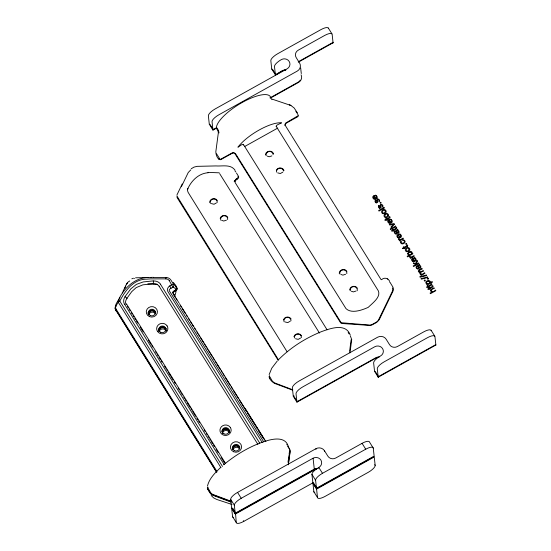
<?xml version="1.0" encoding="UTF-8"?>
<svg xmlns="http://www.w3.org/2000/svg" width="551" height="551" viewBox="0 0 551 551"><rect width="100%" height="100%" fill="white"/><g stroke="black" fill="none" stroke-linecap="round" stroke-linejoin="round"><path stroke-width="0.83" d="M169.302 280.659A4.064 3.809 -6.3 0 0 165.899 278.902L166.03 277.511A6.157 5.868 -29.4 0 1 170.989 280.17L173.524 284.288A35.202 11.192 -31.9 0 1 176.678 289.358M351.118 339.767L349.61 351.304M377.394 200.027C377.511 199.049 378.868 199.717 378.902 200.44C378.262 203.064 380.707 200.936 379.005 199.414C375.472 197.01 377.683 202.279 376.429 202.327A1.412 1.329 -6.3 0 1 375.878 201.783A0.971 0.916 -6.3 0 1 375.961 200.598M269.708 376.608L272.194 380.899L274.095 382.711L292.815 389.798M297.843 115.875L285.535 123.155L284.653 125.414M288.001 462.268L288.311 460.009M288.462 458.88L288.924 455.498M289.082 454.368L289.392 452.109A5.6 5.248 -6.3 0 0 289.433 451.462M288.283 464.376L289.984 451.958A6.219 5.827 -6.5 0 0 289.192 448.28L287.829 446.083M288.331 464.817L290.033 452.392A6.219 5.827 -6.1 0 0 289.585 449.354M349.968 352.895L351.717 339.519L350.271 335.821M209.594 202.327C209.773 198.518 215.462 197.258 217.349 200.516M234.203 181.555L234.471 180.59M265.472 154.838C265.658 150.657 272.235 149.762 273.565 153.715M339.196 273.2C339.375 269.391 345.064 268.13 346.951 271.381M349.637 289.964C349.823 286.155 355.505 284.901 357.392 288.152M269.15 374.59L271.753 368.213L277.243 361.029M232.694 508.056L235.518 513.05L236.248 522.52A8.334 2.652 -31.9 0 0 243.769 521.391L313.381 482.58M207.465 486.065C209.263 478.406 215.269 472.662 220.724 467.365M208.023 488.09L210.51 492.38A5.6 5.248 -6.3 0 0 213.23 494.571L231.131 501.279M176.974 194.875L182.209 183.972M408.429 253.322L408.89 254.583L410.571 254.438A2.521 2.362 -6.3 0 0 411.487 253.722A1.205 1.13 -6.3 0 0 410.571 252.062M177.002 195.791L177.091 197.575L278.296 360.492M404.365 241.992C403.876 243.39 401.08 243.769 401.176 242.034C401.954 239.837 399.399 242.082 400.963 243.26C402.003 244.52 403.979 243.783 404.806 242.66C406.459 241.035 402.375 238.48 402.726 240.642A1.26 1.178 -6.3 0 1 404.455 242.02M220.166 218.341C221.034 215.021 226.055 214.339 227.797 217.28M283.441 319.931C284.309 316.611 289.33 315.93 291.073 318.871M293.89 336.702C294.751 333.376 299.778 332.694 301.514 335.642M218.995 132.936C219.016 131.834 217.197 126.599 216.391 128.211L212.961 130.119L209.297 124.237L208.368 115.786A8.334 2.652 -31.9 0 1 215.255 108.884L287.105 68.813A5.73 5.372 -6.3 0 0 289.192 61.443A5.73 5.372 -6.3 0 0 281.361 59.591A8.334 2.652 -31.9 0 0 274.481 66.499L275.41 74.943L282.615 70.927A5.73 5.372 -6.3 0 1 285.797 70.163M275.466 74.812L282.326 70.638L284.571 69.874A6.35 5.951 -6.3 0 1 285.866 69.798M275.576 74.55L275.438 74.874L271.753 69.075L270.823 60.624A8.334 2.652 -31.9 0 1 277.711 53.722L320.964 29.609A8.334 2.652 -31.9 0 1 328.486 28.48M379.315 356.952A6.35 5.951 -6.3 0 0 375.727 357.799L297.203 401.576L296.948 402.161L293.284 396.279L292.354 387.828A8.334 2.652 -31.9 0 1 299.241 380.927L377.628 337.219A6.254 5.861 -6.3 0 1 386.161 339.237L389.564 344.706A5.73 5.372 -6.3 0 0 397.388 346.551L423.76 331.854A8.334 2.652 -31.9 0 1 431.281 330.724M378.241 377.125L378.434 376.67M115.627 306.631L115.937 305.984M118.417 300.846L118.727 300.205M119.037 299.558L119.347 298.917M119.657 298.277L119.966 297.636M181.341 186.796L188.249 172.511L190.839 169.825M122.239 292.925L122.632 292.12M123.025 291.307L126.565 283.985A6.302 5.896 -6.3 0 1 128.782 281.602M124.643 288.504L125.828 286.072M234.499 181.458L235.201 180.287L237.488 178.634L234.499 181.458L235.201 180.287L235.077 182.464L327.08 329.794M276.333 170.128C277.807 167.063 282.877 167.222 284.013 170.486M389.213 217.48L386.595 218.974L386.217 218.368L385.693 218.657L386.072 219.264L384.715 220.021L385.486 220.407L386.451 219.87L386.733 220.324L387.257 220.035L386.974 219.58L389.226 218.32A4.394 4.119 -6.3 0 0 389.901 217.893C390.804 216.874 388.724 215.847 389.288 217.232M395.969 228.328L393.352 229.822L392.973 229.216L392.457 229.505L392.829 230.111L391.472 230.869L392.25 231.255L393.207 230.717L393.49 231.172L394.013 230.883L393.731 230.428L395.983 229.175A4.394 4.119 -6.3 0 0 396.658 228.741C397.54 227.673 395.425 226.709 396.045 228.08M406.838 245.787L404.227 247.275L403.849 246.669L403.325 246.965L403.704 247.571L402.347 248.322L403.118 248.708L404.083 248.177L404.365 248.632L404.882 248.336L404.599 247.881L406.852 246.628A4.394 4.119 -6.3 0 0 407.533 246.201M430.999 284.578L428.389 286.065L428.01 285.459L427.486 285.755L427.865 286.362L426.508 287.112L427.28 287.498L428.244 286.968L428.526 287.422L429.05 287.126L428.761 286.672L431.013 285.418A4.394 4.119 -6.3 0 0 431.695 284.991C432.59 284.02 430.558 282.959 431.082 284.33M432.184 286.541L429.594 288.008L429.215 287.402L428.699 287.691L429.071 288.297L427.714 289.055L428.492 289.44L429.449 288.903L429.732 289.358L430.255 289.068L429.973 288.614L432.225 287.36A4.394 4.119 -6.3 0 0 432.9 286.926C433.789 285.9 431.736 284.867 432.287 286.272M216.488 202.871L214.05 204.235L211.322 203.588M282.808 172.153L280.369 173.51L277.642 172.869M290.212 321.233L287.767 322.597L285.046 321.949M300.653 338.004L298.215 339.361L295.488 338.72M216.419 472.014L115.455 309.504L115.972 308.98A1.446 1.35 -6.3 0 1 115.779 308.36M174.949 284.75L176.706 287.574L176.189 288.097A1.453 1.357 -6.3 0 1 175.659 289.971L175.996 290.694L174.199 291.699A2.073 1.942 -7.4 0 0 173.166 293.38M407.526 246.187C408.47 245.209 406.328 244.203 406.92 245.539M269.625 375.582C267.696 377.965 272.366 382.284 274.653 383.42L292.553 390.122M223.685 464.762C236.441 454.251 250.974 445.552 266.856 440.738C273.902 438.679 285.074 436.716 288.118 445.821M191.259 168.723L194.069 167.098L197.093 166.347L215.909 165.927C222.267 166.43 230.683 163.957 235.015 170.156M271.87 155.885L269.205 156.773L267.201 156.098M226.44 220.145L223.768 221.034L221.764 220.359M345.594 274.246L342.922 275.135L340.924 274.46M356.042 291.018L353.37 291.906L351.366 291.231M235.504 180.012L237.963 178.552A2.108 1.977 -7.2 0 0 238.597 177.594A2.108 1.977 -7.1 0 0 238.562 176.444L236.469 173.014M373.95 195.605C371.085 196.748 373.812 200.798 376.092 198.939C379.336 198.085 375.279 193.311 374.997 195.846M388.923 219.635C386.051 220.786 388.779 224.829 391.058 222.976C394.309 222.115 390.246 217.342 389.963 219.877M398.097 234.361C395.301 235.449 397.815 239.465 400.116 237.77C403.504 237.02 399.509 232.033 399.138 234.609M412.837 258.033C409.965 259.177 412.692 263.226 414.979 261.374C418.223 260.513 414.18 255.74 413.884 258.274M174.336 295.997A33.122 10.531 -31.9 0 0 172.959 287.174A2.087 1.901 -73 0 0 173.524 284.288A2.087 0.661 -31.9 0 0 171.829 284.777C169.198 285.563 166.14 288.655 167.862 291.52L262.173 442.481M235.546 179.502L238.018 177.67A1.467 1.371 -6.3 0 0 237.874 176.616M263.688 441.833L169.46 291.018A1.522 1.267 25.8 0 1 169.253 290.281A2.059 1.687 32.1 0 1 169.343 289.867A3.244 2.679 22.5 0 1 169.853 289.061A4.133 3.361 18.8 0 1 170.989 288.318L172.945 287.105L169.274 280.673M176.699 287.581A2.073 1.942 -7.2 0 1 175.948 290.253L174.15 291.265A2.073 1.942 -5.2 0 0 173.4 293.945L179.041 302.988M216.633 127.625L213.216 129.533L212.961 130.119L212.032 121.675A8.334 2.652 -31.9 0 1 218.919 114.766L297.306 71.065A6.254 5.861 -6.3 0 0 299.572 63.021L296.169 57.552A5.73 5.372 -6.3 0 1 298.249 50.182L324.622 35.478A8.334 2.652 -31.9 0 1 332.143 34.348L333.073 42.792L299.503 61.512A5.73 5.372 -6.3 0 0 298.649 62.091M269.962 97.892L298.263 82.113A4.973 4.656 -6.3 0 0 300.205 80.157M232.24 153.261L220.634 159.728C217.445 159.935 215.827 154.555 215.82 151.766L218.348 132.743L217.941 130.876L216.378 128.211A31.476 10.008 -31.9 0 1 242.406 102.355A31.476 10.008 -31.9 0 1 270.789 97.871L298.552 82.395A6.254 5.861 -6.3 0 0 301.087 74.819M286.265 123.135L297.871 116.667L298.435 115.572L297.685 114.188M244.424 146.656L277.78 128.059M129.154 281.306L129.767 280.962M419.249 269.845L421.914 268.358L422.293 268.964C421.074 269.377 417.665 270.906 420.034 272.001M421.012 271.76L423.258 270.507L423.629 271.113C417.768 272.194 421.687 276.299 424.594 272.662L424.973 273.268L421.067 275.445L420.73 274.901L421.308 274.577M294.048 395.852L293.284 396.279L294.165 396.692L297.203 401.576M378.461 376.602L435.042 345.05L435.869 345.036L434.939 336.592A8.334 2.652 -31.9 0 0 427.418 337.722L384.164 361.835A8.334 2.652 -31.9 0 0 377.277 368.743L378.213 377.194L435.869 345.036L435.504 344.451M235.263 513.642L231.599 507.753L230.669 499.309A8.334 2.652 -31.9 0 1 237.557 492.401L315.943 448.7A6.254 5.861 -6.3 0 1 324.477 450.718L327.879 456.18A5.73 5.372 -6.3 0 0 335.711 458.033L362.076 443.328A8.334 2.652 -31.9 0 1 369.597 442.198L373.254 448.073L374.184 456.517L316.529 488.668L312.872 482.8L311.935 474.356A8.334 2.652 -31.9 0 1 318.822 467.448A5.73 5.372 -6.3 0 0 320.902 460.078A5.73 5.372 -6.3 0 0 313.078 458.225L241.221 498.29A8.334 2.652 -31.9 0 0 234.333 505.191L235.263 513.642L314.332 469.562A5.73 5.372 -6.3 0 1 316.928 468.805M235.518 513.05L314.042 469.273A6.371 5.971 -6.3 0 1 318.251 468.488M316.405 469.3A5.73 5.372 -6.3 0 0 314.38 469.996L235.311 514.076L231.647 508.187L232.584 516.638L236.248 522.52M316.529 488.668L315.592 480.224A8.334 2.652 -31.9 0 1 322.48 473.316L365.733 449.203A8.334 2.652 -31.9 0 1 373.254 448.073M316.777 488.083L373.358 456.531M316.577 489.102L374.232 456.951L375.169 465.395A8.334 2.652 -31.9 0 1 368.282 472.303L325.028 496.423A8.334 2.652 -31.9 0 1 317.507 497.553L313.85 491.678L312.92 483.234L316.577 489.102L317.507 497.553M417.321 266.519L417.41 266.47A8.113 7.604 -6.3 0 1 418.305 267.462L418.512 267.683A3.974 3.726 -6.3 0 0 418.739 267.924C420.847 269.763 422.052 265.596 419.373 265.327A1.446 1.357 -6.3 0 0 419.772 264.907L419.387 264.301M374.074 195.536L375.844 198.264A1.488 1.391 -6.3 0 0 374.962 195.674M389.04 219.567L390.811 222.294M398.201 234.306L399.985 237.026A1.488 1.391 -6.3 0 0 399.103 234.437M412.947 257.971L414.731 260.692A1.488 1.391 -6.3 0 0 413.849 258.102M381.464 279.736C383.937 277.38 387.663 277.745 389.419 280.783M131.854 278.813L133.507 278.214M208.374 172.718C198.725 173.228 191.142 180.859 187.547 189.303L187.801 188.366L187.526 190.612L188.118 192.361L287.092 351.758M176.113 286.988L176.754 288.015L176.031 287.842M397.133 230.876C399.503 230.938 398.187 234.161 397.078 232.171A6.791 6.364 -6.3 0 0 396.197 231.255L396.424 231.138A1.832 1.722 -6.3 0 1 397.126 230.862M151.112 277.511C135.849 276.292 123.968 287.65 118.107 300.743A28.053 8.919 -31.9 0 0 115.428 307.995M153.447 277.428L166.051 277.518M135.58 277.807L148.556 277.539M332.522 42.806L332.983 42.799M270.238 97.885L270.789 97.871L271.918 99.683M207.92 172.38L219.25 172.821M147.833 283.875L156.821 284.22A6.13 5.744 -6.3 0 1 157.193 284.261M165.899 278.868L150.595 278.889A75.508 70.769 -6.3 0 0 147.172 279.13C133.783 278.847 125.297 290.405 119.801 301.101A2.087 0.661 -31.8 0 0 118.286 302.32A28.934 9.202 -31.9 0 0 117.032 311.721M420.041 272.428L419.697 272.387A1.598 1.495 -6.3 0 1 418.636 271.698M276.499 126.503L276.299 126.454A2.08 0.661 -31.9 0 1 277.477 124.801L281.595 122.859A29.169 9.277 -31.9 0 0 237.922 147.213L241.552 144.803A2.087 0.661 -32 0 1 243.177 144.3A2.087 0.661 -32 0 1 243.191 145.071M272.332 99.194L290.914 105.468L294.206 108.03L297.636 113.292M232.04 504.482L216.743 499.454L213.609 497.87L211.185 495.494M379.611 208.368L381.085 207.858L380.899 206.012A4.277 4.009 -6.3 0 1 380.769 205.454C380.913 204.455 382.277 205.172 382.298 205.916C381.609 208.533 384.123 206.274 382.387 204.841C378.833 202.424 381.106 207.934 379.777 207.741A1.412 1.329 -6.3 0 1 379.26 207.21A0.971 0.916 -6.3 0 1 379.336 206.026M376.168 202.92L377.704 202.431L377.525 200.585A4.277 4.009 -6.3 0 1 377.387 200.034M289.289 104.766L290.046 105.096M290.15 105.138L290.914 105.468M271.753 69.075L272.635 69.495L275.658 74.357M209.297 124.237L210.179 124.65L212.838 128.92M378.613 357.33A5.73 5.372 -6.3 0 0 376.016 358.081L296.948 402.161L296.018 393.717A8.334 2.652 -31.9 0 1 302.905 386.809L374.763 346.744A5.73 5.372 -6.3 0 1 382.587 348.597A5.73 5.372 -6.3 0 1 380.507 355.974A8.334 2.652 -31.9 0 0 373.619 362.875L374.556 371.319L375.431 371.739L378.082 375.996M387.422 278.896L387.766 279.088M175.948 290.26L175.659 289.971L173.861 290.983A2.693 2.521 -6.3 0 0 172.532 292.912M219.642 173.62L319.47 333.052M348.142 332.577L349.058 333.872M375.541 200.103L376.016 200.654M378.923 205.53L379.398 206.081M218.437 158.371L219.367 159.652M235.835 171.988L235.415 171.402A6.275 5.882 -6.5 0 0 234.926 170.872M332.708 42.207L333.073 42.792L332.246 42.813L299.214 61.23A6.35 5.951 -6.3 0 0 298.201 61.926M397.643 229.388L398.022 229.994A1.446 1.357 -6.3 0 1 397.622 230.414C400.446 230.931 398.766 234.926 397.016 233.032A3.974 3.726 -6.3 0 1 396.768 232.77L396.575 232.536A8.113 7.604 -6.3 0 0 395.673 231.544M373.95 196.418L375.272 198.539A1.35 1.267 -6.3 0 1 373.392 197.058A1.488 1.398 -6.3 0 1 373.964 196.438M388.916 220.455L390.239 222.576A1.35 1.267 -6.3 0 1 388.359 221.089A1.488 1.398 -6.3 0 1 388.93 220.469M295.859 111.261L297.079 113.21M431.102 330.263L434.78 336.158M389.95 282.215L392.842 286.954A6.275 5.882 -6.5 0 1 393.345 289.013A6.275 5.882 -6.6 0 1 393.049 291.052L379.24 319.711L376.65 322.425L371.835 325.021L369.941 325.441L341.999 323.492L340.683 322.914L235.084 153.922L233.844 153.04A2.108 1.977 -7.3 0 0 232.618 153.095M243.384 144.396L346.021 308.67C351.8 314.104 362.482 309.882 368.199 307.375C372.903 302.795 380.941 297.079 378.344 290.866L276.182 126.324M374.556 371.319L378.213 377.194M350.222 334.918C345.649 322.776 330.38 328.458 321.639 331.571C305.605 338.018 290.632 347.474 278.434 359.762L177.463 196.879M362.076 443.328L365.733 449.203M374.708 464.665L375.169 465.395M318.822 467.448L322.48 473.316M311.935 474.356L315.592 480.224M313.746 483.22L316.343 487.387M286.761 444.375L287.064 444.864M287.877 446.517L288.331 447.254M288.483 447.495L289.241 448.714M174.467 283.985L174.784 284.495M174.357 284.164L174.674 284.681M174.998 285.191L175.314 285.707M175.473 285.962L175.955 286.734M245.119 408.346L265.906 441.647M179.474 303.684L191.211 322.473M191.645 323.168L197.292 332.212M197.726 332.907L222.06 371.87M222.494 372.566L264.638 440.056M173.875 295.081L175.184 297.168M176.051 298.559L176.919 299.951M180.397 305.523L181.265 306.914M182.133 308.305L185.177 313.175M186.479 315.262L187.347 316.653M188.649 318.74L189.516 320.131M190.391 321.522L191.693 323.609M192.127 324.305L193.429 326.392M194.73 328.479L195.605 329.87M196.907 331.957L197.775 333.348M198.642 334.739L199.51 336.131M200.385 337.522L203.856 343.087M204.724 344.485L206.033 346.572M206.9 347.963L207.768 349.355M208.636 350.746L209.938 352.833M210.372 353.528L212.114 356.311M212.982 357.702L214.284 359.789M215.152 361.18L216.026 362.572M216.894 363.963L220.366 369.528M221.24 370.919L222.108 372.311M222.976 373.702L224.278 375.789M225.145 377.18L230.359 385.535M231.234 386.926L232.536 389.013M233.404 390.404L238.617 398.752M239.485 400.143L246.435 411.273M247.743 413.36L249.045 415.447M249.913 416.838L255.127 425.186M255.995 426.577L257.303 428.671M258.605 430.758L263.385 438.41M160.465 284.254L259.686 443.052M159.081 286.21L257.868 444.326M237.557 492.401L241.221 498.29M230.669 499.309L234.333 505.191M243.315 520.654L243.769 521.391M328.327 28.046L331.964 33.893M291.562 135.567L285.508 125.814L285.287 124.354A2.108 1.977 -5.5 0 1 285.928 123.369M291.94 136.18L333.982 203.842M334.361 204.455L352.158 233.101M352.537 233.714L380.941 279.433M126.434 303.842L225.497 463.377M127.515 306.583L128.362 307.954M129.216 309.325L130.07 310.695M131.345 312.748L132.199 314.118M133.046 315.496L133.9 316.866M134.754 318.237L135.601 319.608M136.455 320.978L137.729 323.031M140.285 327.149L143.267 331.943M148.377 340.174L150.926 344.285M151.78 345.656L152.634 347.027M155.609 351.827L156.463 353.198M157.317 354.568L158.165 355.939M159.019 357.31L160.293 359.369M161.147 360.74L161.994 362.11M164.549 366.222L165.83 368.282M166.677 369.652L167.532 371.023M168.386 372.393L170.514 375.823M170.934 376.505L173.062 379.935M174.343 381.988L175.197 383.365M178.173 388.159L179.027 389.529M179.874 390.9L180.728 392.271M181.582 393.648L182.429 395.019M183.71 397.071L184.557 398.442M185.411 399.812L186.266 401.183M187.113 402.561L190.095 407.354M190.942 408.725L191.796 410.096M192.65 411.466L195.626 416.267M196.907 418.326L197.754 419.697M198.608 421.067L199.462 422.438M204.145 429.98L204.993 431.35M206.274 433.41L207.121 434.78M207.975 436.151L208.822 437.522M209.676 438.892L210.53 440.263M211.377 441.633L212.658 443.693M213.506 445.063L214.36 446.434M216.061 449.175L218.189 452.605M221.171 457.399L222.025 458.769M222.446 459.458L224.574 462.881M124.602 304.248L224.216 464.672M222.473 466.442L119.801 301.101A2.087 0.599 29.7 0 0 118.107 300.743A2.087 1.536 36.6 0 0 118.286 302.32L220.992 467.737M216.936 471.498L115.972 308.98L115.407 309.056L216.805 472.276M169.846 285.893L170.968 288.29M269.088 376.677L269.811 378.055M314.38 469.996L313.078 458.225M418.361 268.427C418.719 270.617 414.731 267.572 416.418 266.243A3.499 3.278 -6.3 0 1 416.804 265.995L418.602 264.969A2.858 2.679 -6.3 0 0 419.428 264.328M396.617 233.514C396.954 235.704 392.987 232.66 394.668 231.33A3.499 3.278 -6.3 0 1 395.06 231.083L396.858 230.063A2.858 2.679 -6.3 0 0 397.684 229.423M216.529 153.77L220.152 159.508L232.439 152.758L234.03 152.696L235.649 153.846L341.159 322.721L369.921 325.09A5.751 5.393 -6.3 0 0 372.421 324.332L376.361 322.135A5.751 5.393 -6.3 0 0 378.275 320.434L392.477 291.1A5.627 5.276 -6.3 0 0 392.526 288.008M300.66 67.918L301.287 73.579M324.477 450.718L324.553 451.427M315.943 448.7L316.019 449.409M207.941 487.063A1.157 1.088 -5.2 0 0 207.52 488.558L209.945 492.463A6.219 5.827 -6.1 0 0 212.968 494.894L230.869 501.603A6.219 5.827 -6.6 0 1 231.103 501.699M155.575 313.918A3.54 3.32 -6.3 0 0 151.532 310.502A3.54 3.32 -6.3 0 0 148.708 314.945A3.54 3.32 -6.3 0 1 155.286 313.739M147.957 313.429A4.139 3.885 -6.3 0 1 155.637 312.011M232.708 449.451A3.54 3.32 -6.3 0 1 235.856 445.614A3.54 3.32 -6.3 0 1 239.74 448.707M232.267 447.997A4.139 3.885 -6.3 0 1 239.802 447.137M229.299 432.273A3.54 3.32 -6.3 0 0 225.249 428.864A3.54 3.32 -6.3 0 0 222.425 433.306A3.54 3.32 -6.3 0 1 229.154 432.363M221.771 431.412A4.139 3.885 -6.3 0 1 229.443 430.517M159.053 331.413A3.54 3.32 -6.3 0 1 162.325 327.239A3.54 3.32 -6.3 0 1 165.982 331.027M158.406 330.194A4.139 3.885 -6.3 0 1 166.078 328.782M230.38 427.535A5.593 5.241 -6.3 0 0 222.742 425.716A5.593 5.241 -6.3 0 0 220.71 432.914A5.593 5.241 -6.3 0 0 228.355 434.711A5.593 5.241 -6.3 0 0 230.394 427.493M157.421 331.309A5.593 5.241 -6.3 0 1 159.446 324.098A5.593 5.241 -6.3 0 1 167.091 325.916M167.118 325.903A5.593 5.241 -6.3 0 1 165.093 333.114A5.593 5.241 -6.3 0 1 157.448 331.296M173.241 282.353A6.24 5.847 -6.5 0 1 174.144 283.469M134.451 278.599A6.302 5.896 -7 0 1 134.685 278.537M115.414 309.056A2.059 1.928 -5.4 0 1 115.317 307.272M151.105 277.401A104.807 93.704 -2.3 0 1 153.447 277.318M153.509 283.917A5.682 5.117 7.7 0 1 159.156 286.162M153.316 281.024A7.707 7.225 -6.3 0 1 160.555 284.199M126.083 304.496A5.682 5.379 -21.8 0 1 126.847 298.69M124.512 304.297A7.707 7.225 -6.3 0 1 125.077 296.769M233.362 517.472A8.334 2.652 -31.9 0 1 232.584 516.638M314.8 492.56A8.334 2.652 -31.9 0 1 313.85 491.678M207.989 487.497A1.157 1.088 -7.4 0 0 207.569 488.999L209.993 492.897A6.219 5.827 -6.5 0 0 213.017 495.335L230.917 502.044A6.219 5.827 -6 0 1 231.151 502.133M148.584 314.759A3.54 3.32 -6.3 0 1 151.566 310.936A3.54 3.32 -6.3 0 1 155.589 313.677M232.722 449.217A3.54 3.32 -6.3 0 1 239.754 448.81M222.377 433.437A3.54 3.32 -6.3 0 1 222.308 433.114M222.315 432.108A3.54 3.32 -6.3 0 1 229.347 432.37M159.032 331.523A3.54 3.32 -6.3 0 1 162.187 327.687A3.54 3.32 -6.3 0 1 166.065 330.779M148.019 312.823A5.593 5.241 -6.3 0 1 149.025 311.942M232.97 449.768A3.54 3.32 -6.3 0 1 239.451 448.865M239.182 446.654A5.593 5.241 -6.3 0 1 239.878 447.068M228.493 429.766A5.593 5.241 -6.3 0 1 229.43 430.297M159.246 331.406A3.54 3.32 -6.3 0 1 165.879 330.772M164.969 328.072A5.593 5.241 -6.3 0 1 166.154 328.706M159.039 329.037A5.593 5.241 -6.3 0 1 159.473 328.706M176.747 288.021A2.073 1.942 -5.4 0 1 175.996 290.687M173.448 294.386A2.073 1.942 -7.4 0 1 173.276 294.041M115.462 309.497A2.059 1.935 -7.2 0 1 115.366 307.713M126.572 284.433A6.302 5.916 -6.3 0 1 127.481 283.049M174.784 294.578A2.087 1.66 31.8 0 1 174.536 296.218M350.34 290.797A3.54 3.32 -6.3 0 1 353.79 286.623A3.54 3.32 -6.3 0 1 357.193 290.749M266.167 155.671A3.54 3.32 -6.3 0 1 269.081 151.532A3.54 3.32 -6.3 0 1 273.138 154.604M276.547 172.119A3.54 3.32 -6.3 0 1 279.522 168.303A3.54 3.32 -6.3 0 1 283.545 171.044M339.891 274.033A3.54 3.32 -6.3 0 1 343.163 269.859A3.54 3.32 -6.3 0 1 346.82 273.647M389.405 281.651A2.108 1.977 -7.1 0 1 389.709 281.905M210.392 203.464A3.54 3.32 -6.3 0 1 213.216 199.021A3.54 3.32 -6.3 0 1 217.259 202.437M294.392 337.97A3.54 3.32 -6.3 0 1 297.719 334.12A3.54 3.32 -6.3 0 1 301.425 337.563M284.109 321.825A3.54 3.32 -6.3 0 1 286.933 317.383A3.54 3.32 -6.3 0 1 290.983 320.799M220.834 220.235A3.54 3.32 -6.3 0 1 223.837 215.772A3.54 3.32 -6.3 0 1 227.666 219.546M376.202 202.844A1.935 1.811 -6.3 0 1 375.445 200.027M379.577 208.271A1.935 1.811 -6.3 0 1 378.819 205.454M382.959 213.602A1.894 1.77 -6.3 0 0 384.088 213.65L384.722 213.43A4.146 3.885 -6.3 0 0 385.218 213.154C387.835 211.804 384.915 208.14 382.835 209.959A2.218 2.073 -6.3 0 0 382.904 213.719M385.376 217.487A1.894 1.77 -6.3 0 0 386.506 217.528L387.139 217.308A4.146 3.885 -6.3 0 0 387.635 217.032C390.253 215.682 387.332 212.018 385.252 213.843A2.218 2.073 -6.3 0 0 385.321 217.597M389.929 219.704A1.488 1.391 -6.3 0 1 390.831 222.328M395.501 231.675A0.902 0.84 -6.3 0 0 395.012 232.123A1.419 1.329 -6.3 0 0 396.63 233.624M400.226 239.678A0.923 0.868 -6.3 0 1 399.22 238.762C396.789 239.1 400.756 240.436 399.227 240.388L399.551 240.904L403.456 238.721L403.077 238.115L401.045 239.251A3.01 2.824 -6.3 0 1 400.219 239.582M406.631 251.607A1.894 1.77 -6.3 0 0 407.761 251.649L408.394 251.435A4.146 3.885 -6.3 0 0 408.89 251.16C411.514 249.796 408.587 246.139 406.507 247.964A2.218 2.073 -6.3 0 0 406.576 251.724M408.491 253.35A2.121 1.99 -6.3 0 1 410.564 252.172M411.101 257.138A0.923 0.868 -6.3 0 1 410.096 256.222C407.664 256.559 411.631 257.896 410.102 257.84L410.426 258.357L414.331 256.181L413.953 255.574L411.921 256.704A3.01 2.824 -6.3 0 1 411.094 257.035M412.279 259.487A1.35 1.267 -6.3 0 0 414.159 260.974L412.837 258.846A1.488 1.398 -6.3 0 0 412.251 259.473M417.245 266.588A0.902 0.84 -6.3 0 0 416.756 267.035A1.419 1.329 -6.3 0 0 418.374 268.53M421.301 274.46A1.481 1.384 -6.3 0 1 419.958 272.387M418.478 271.774A1.57 1.467 -6.3 0 1 419.215 269.776M420.985 271.733A1.501 1.405 -6.3 0 1 420.034 272.036M429.601 282.58A2.135 2.004 -6.3 0 1 427.5 283.751M428.768 281.182A1.178 1.102 -6.3 0 1 429.684 282.615M426.591 282.463A2.17 2.032 -6.3 0 1 428.754 281.265M427.493 283.855A1.178 1.102 -6.3 0 1 426.46 282.415M430.31 282.043L430.2 282.608L432.136 281.527L432.514 282.133L427.108 285.149L426.75 284.571C427.232 284.261 424.187 282.491 426.935 281.003C428.024 280.122 430.193 280.445 430.31 282.043M407.664 253.536L407.926 254.486A1.584 1.481 -6.3 0 0 409.083 255.189L407.148 256.263L407.526 256.869L412.892 253.873L412.534 253.302L412.058 253.501A1.481 1.391 -6.3 0 0 412.031 252.33A1.873 1.756 -6.3 0 0 410.743 251.449L408.718 251.965L407.664 253.536M430.558 290.356L430.813 291.238A1.756 1.646 -6.3 0 0 431.998 292.023L430.083 293.084L430.462 293.69L435.827 290.694L435.455 290.088C432.48 293.959 428.63 289.33 434.395 288.393L434.016 287.787L431.123 289.433L430.558 290.356M420.351 267.077L419.71 267.703L418.822 267.083A6.791 6.364 -6.3 0 0 417.94 266.167L418.168 266.05A1.832 1.722 -6.3 0 1 418.877 265.768L419.828 266.133L420.351 267.077M385.583 211.391C381.361 217.211 381.809 206.563 385.583 211.391M388 215.269C383.806 221.089 384.178 210.441 388 215.269M409.255 249.396C405.109 255.196 405.412 244.575 409.255 249.396M417.086 260.602L415.55 263.474L413.271 262.93L413.76 263.715L416.219 264.26L413.181 265.954L413.56 266.56L418.932 263.564L418.553 262.958L417.011 263.819L416.246 263.64L417.534 261.319L417.086 260.602M126.937 298.27L126.73 298.594A2.087 0.579 32.6 0 0 124.96 296.686L130.814 288.855L136.386 284.378L143.226 281.933L153.302 280.886L153.453 283.682L142.881 284.846L136.18 287.608L131.744 291.637L126.937 298.27M394.406 224.188L391.341 227.715L390.935 227.074L393.435 224.326L389.681 225.056L389.281 224.415L393.999 223.541L394.406 224.188M380.748 202.265L380.032 202.665L380.445 203.333L381.161 202.933L380.748 202.265M383.999 207.479L378.627 210.475L379.005 211.081L384.371 208.085L383.999 207.479M390.962 228.665L390.211 229.078L390.59 229.684L391.341 229.271L390.962 228.665M395.584 226.082L391.678 228.266L392.057 228.872L395.962 226.688L395.584 226.082M406.342 243.356L405.632 243.756L406.046 244.424L406.762 244.024L406.342 243.356M424.904 280.053L424.187 280.452L424.601 281.113L425.317 280.714L424.904 280.053M428.093 278.269L427.376 278.668L427.79 279.336L428.506 278.937L428.093 278.269M426.233 275.08L419.793 276.705L420.124 277.243L426.564 275.61L426.233 275.08M427.438 277.015L420.998 278.648L421.336 279.178L427.776 277.552L427.438 277.015M399.413 237.302L398.091 235.181A1.488 1.398 -6.3 0 0 397.512 235.807A1.35 1.267 -6.3 0 0 399.42 237.309M150.285 315.53A3.54 3.32 -6.3 0 0 155.437 312.348A3.54 3.32 -6.3 0 0 149.989 309.786A3.54 3.32 -6.3 0 0 150.285 315.53M149.473 316.618A5.593 5.241 -6.3 0 0 157.414 311.322A5.593 5.241 -6.3 0 0 148.653 307.582A5.593 5.241 -6.3 0 0 149.473 316.618M234.45 450.663A3.54 3.32 -6.3 0 0 239.609 447.481A3.54 3.32 -6.3 0 0 234.154 444.919A3.54 3.32 -6.3 0 0 234.45 450.663M233.638 451.751A5.593 5.241 -6.3 0 0 241.579 446.448A5.593 5.241 -6.3 0 0 232.818 442.708A5.593 5.241 -6.3 0 0 233.638 451.751M224.009 433.892A3.54 3.32 -6.3 0 0 229.161 430.71A3.54 3.32 -6.3 0 0 223.713 428.148A3.54 3.32 -6.3 0 0 224.009 433.892M160.727 332.301A3.54 3.32 -6.3 0 0 165.885 329.119A3.54 3.32 -6.3 0 0 160.431 326.557A3.54 3.32 -6.3 0 0 160.727 332.301"/></g></svg>
